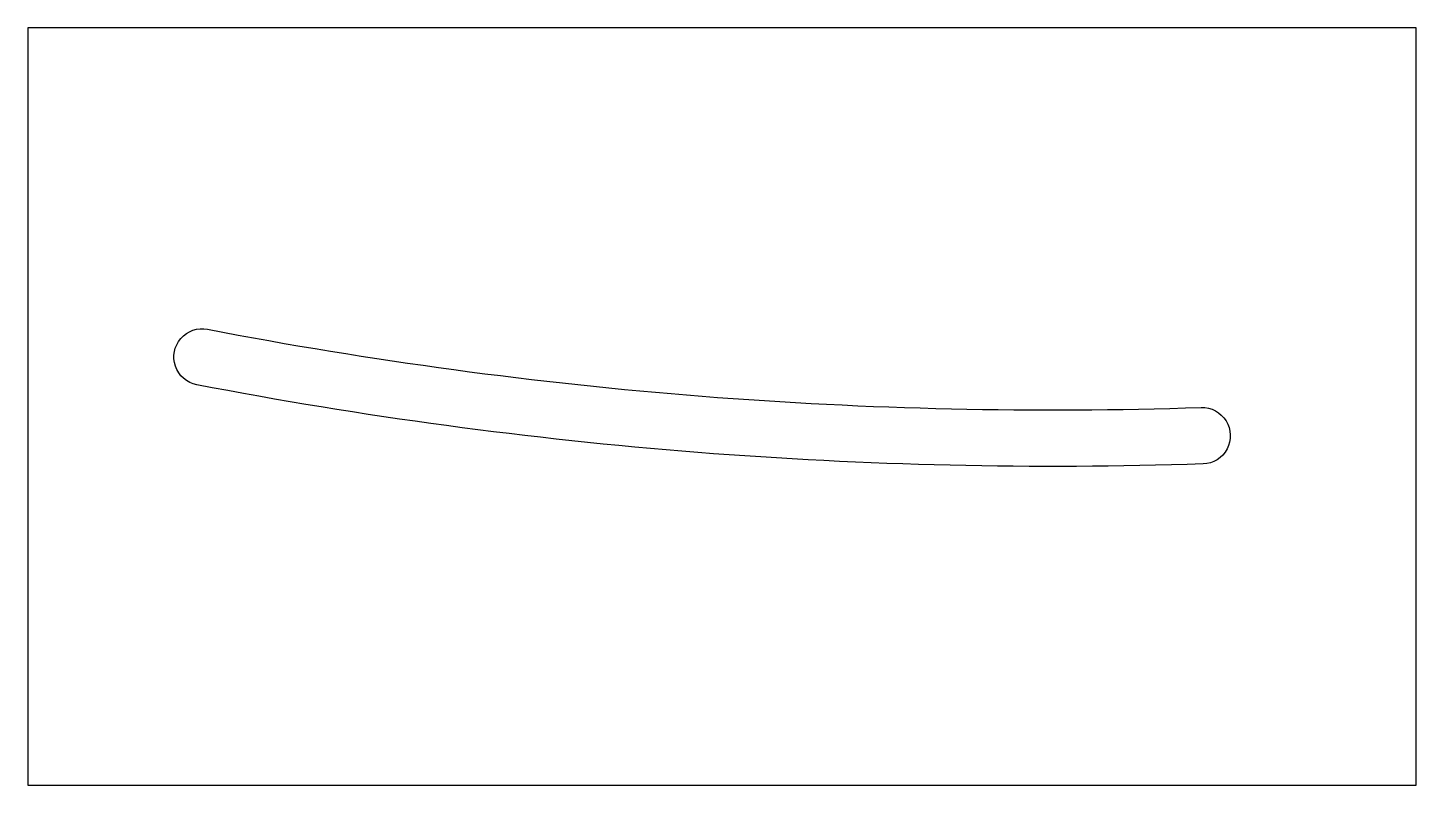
# Model space of a CAD drawing. Header units: millimetres. Extents: x -127 to 45, y -599 to -506.
import ezdxf

# ---------------------------------------------------------------- set-up
doc = ezdxf.new("R2010")
doc.units = ezdxf.units.MM

msp = doc.modelspace()

# ---------------------------------------------------------------- linework, layer by layer
msp.add_lwpolyline([(-126.87, -599.48), (44.95, -599.48), (44.95, -505.67), (-126.87, -505.67)], close=True)
msp.add_lwpolyline([(18.33, -552.7, -1), (18.57, -559.69, -0.055938), (-105.96, -549.88, -1), (-104.63, -543.01, 0.055938)], format="xyb", close=True)

doc.saveas('drawing.dxf')
